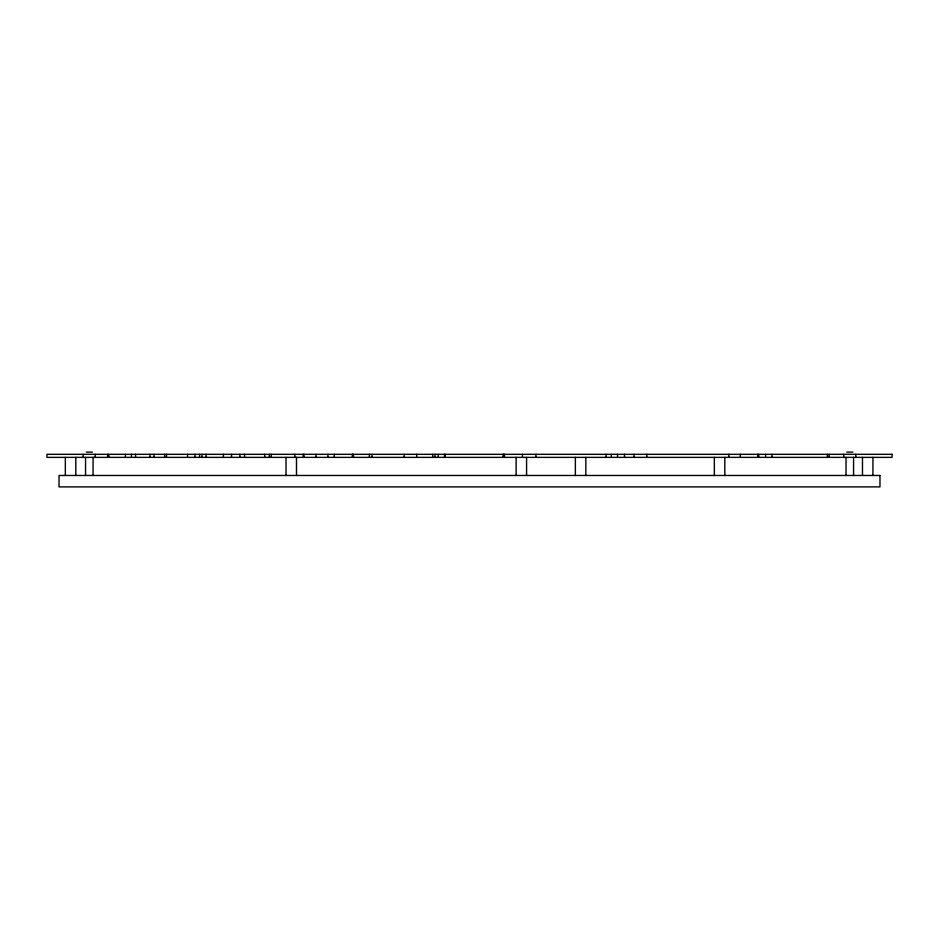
<?xml version="1.0" encoding="UTF-8"?>
<svg xmlns="http://www.w3.org/2000/svg" width="939" height="939" viewBox="0 0 939 939"><rect width="100%" height="100%" fill="white"/><g stroke="black" fill="none" stroke-linecap="round" stroke-linejoin="round"><path stroke-width="1.41" d="M86.294 452.117L92.327 452.117M846.778 452.117L852.812 452.117M872.941 457.375L872.941 475.474M862.483 457.375L862.483 475.474M855.828 454.323L855.805 457.375M853.563 457.375L853.563 475.474M846.027 457.375L846.027 475.474M843.738 454.335L843.738 457.375M829.09 454.335L829.09 457.375M827.4 454.335L827.4 457.375M771.917 454.335L771.917 457.375M765.578 454.335L765.578 457.375M758.747 454.335L758.747 457.375M757.691 454.335L757.691 457.375M740.319 454.335L740.319 457.375M728.864 454.335L728.864 457.375M724.814 457.375L724.814 475.474M714.356 457.375L714.356 475.474M646.807 454.335L646.807 457.375M634.036 454.335L634.036 457.375M624.517 454.335L624.517 457.375M617.533 454.335L617.533 457.375M611.336 454.335L611.336 457.375M606.089 454.335L606.089 457.375M585.83 457.375L585.83 475.474M575.372 457.375L575.372 475.474M535.923 454.335L535.923 457.375M526.579 457.375L526.579 475.474M522.436 454.335L522.436 457.375M516.133 457.375L516.133 475.474M504.407 454.335L504.407 457.375M503.55 454.335L503.55 457.375M503.257 454.335L503.257 457.375M445.063 454.335L445.063 457.375M444.476 454.335L444.476 457.375M438.196 454.335L438.196 457.375M434.957 454.335L434.957 457.375M432.691 454.335L432.691 457.375M416.681 454.335L416.681 457.375M404.157 454.335L404.157 457.375M371.985 454.335L371.985 457.375M369.391 454.335L369.391 457.375M353.475 454.335L353.475 457.375M352.712 454.335L352.712 457.375M352.348 454.335L352.348 457.375M334.261 454.335L334.261 457.375M327.957 454.335L327.957 457.375M315.985 454.335L315.985 457.375M303.943 454.335L303.943 457.375M303.215 454.335L303.215 457.375M296.489 457.375L296.489 475.474M294.834 454.335L294.834 457.375M286.031 457.375L286.031 475.474M271.277 454.335L271.277 457.375M269.329 454.335L269.329 457.375M264.751 454.335L264.751 457.375M244.563 454.335L244.563 457.375M239.915 454.335L239.915 457.375M231.534 454.335L231.534 457.375M223.4 454.335L223.4 457.375M206.052 454.335L206.052 457.375M201.991 454.335L201.991 457.375M199.584 454.335L199.584 457.375M194.972 454.335L194.972 457.375M187.554 454.335L187.554 457.375M166.543 454.335L166.543 457.375M164.689 454.335L164.689 457.375M154.043 454.335L154.043 457.375M149.994 454.335L149.994 457.375M135.592 454.335L135.592 457.375M131.448 454.335L131.448 457.375M125.439 454.335L125.439 457.375M108.842 454.335L108.842 457.375M107.68 454.335L107.527 457.375M95.215 454.335L95.215 457.375M93.078 457.375L93.078 475.474M85.543 457.375L85.543 475.474M83.172 454.323L83.148 457.375M75.801 457.375L75.801 475.474M65.343 457.375L65.343 475.474M892.05 454.323L46.95 454.323L46.95 457.375L892.05 457.375L892.05 454.323M879.972 475.474L59.028 475.474L59.028 486.883L879.972 486.883L879.972 475.474"/></g></svg>
